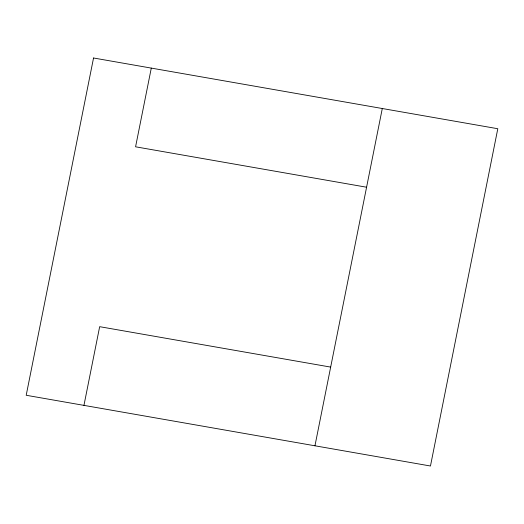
<?xml version="1.0" encoding="UTF-8"?>
<svg xmlns="http://www.w3.org/2000/svg" width="524" height="524" viewBox="0 0 524 524"><rect width="100%" height="100%" fill="white"/><g stroke="black" fill="none" stroke-linecap="round" stroke-linejoin="round"><path stroke-width="0.79" d="M83.951 405.373L99.665 326.681L330.67 367.095M151.292 68.1L135.578 146.799L366.584 187.219M314.957 445.793L382.297 108.52M93.541 57.994L26.2 395.273L430.459 466.006L497.8 128.727L93.541 57.994"/></g></svg>
